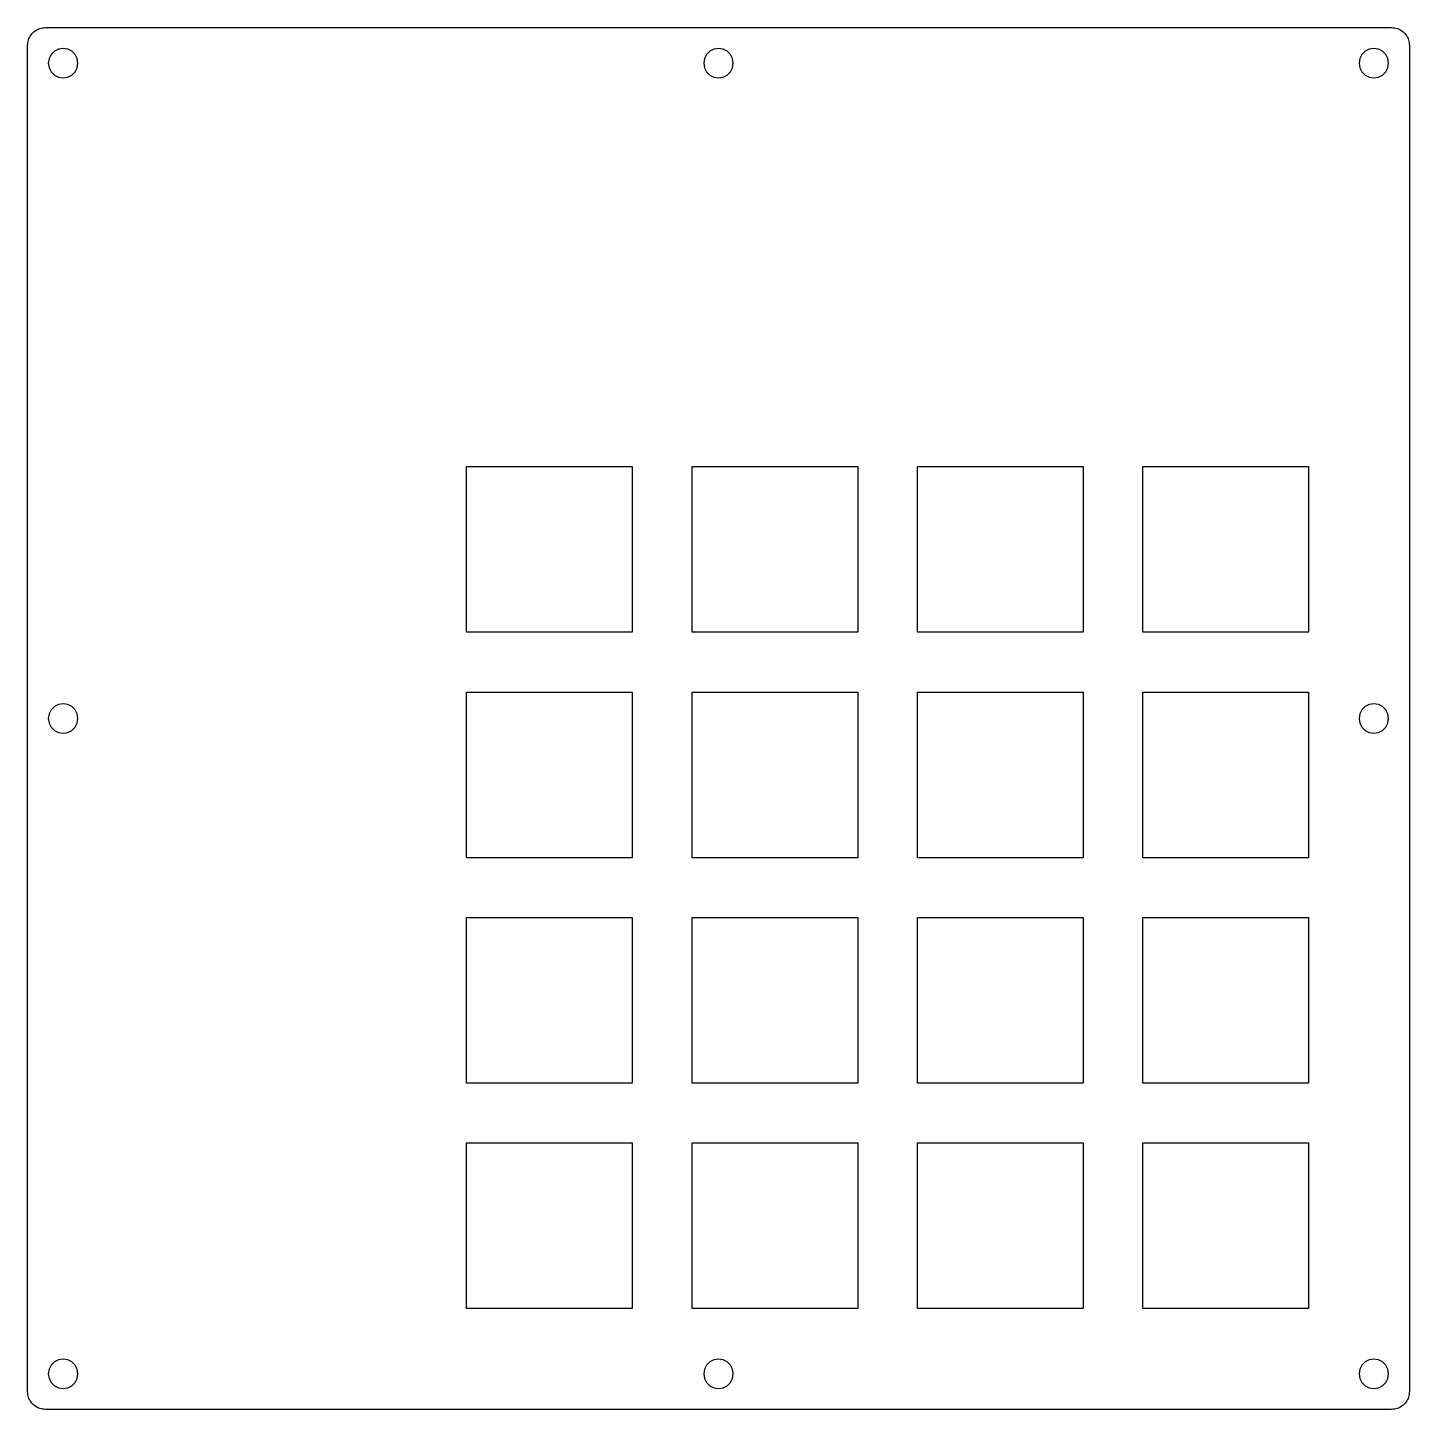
# Model space of a CAD drawing. Extents: x 0 to 117, y 0 to 117.
import ezdxf

# ---------------------------------------------------------------- set-up
doc = ezdxf.new("R2010")
doc.units = 0
doc.layers.get('0').update_dxf_attribs({"linetype": 'CONTINUOUS'})

msp = doc.modelspace()

# ---------------------------------------------------------------- linework, layer by layer
at = {"color": 0}
for p, q in [((0.713825, 116.741), (0.811664, 116.805)), ((0.811664, 116.805), (0.915017, 116.863)), ((0.915017, 116.863), (1.02113, 116.913)), ((1.02113, 116.913), (1.13137, 116.954)), ((1.13137, 116.954), (1.24437, 116.986)), ((1.24437, 116.986), (1.36012, 117.009)), ((1.36012, 117.009), (1.47726, 117.023)), ((1.47726, 117.023), (1.59577, 117.027)), ((1.59577, 117.027), (115.372, 117.027)), ((115.372, 117.027), (115.488, 117.023)), ((115.488, 117.023), (115.605, 117.009)), ((115.605, 117.009), (115.722, 116.986)), ((115.722, 116.986), (115.835, 116.954)), ((115.835, 116.954), (115.945, 116.913)), ((115.945, 116.913), (116.052, 116.863)), ((116.052, 116.863), (116.155, 116.805)), ((116.155, 116.805), (116.253, 116.741)), ((0.095085, 115.527), (0.099219, 115.645)), ((0.099219, 115.645), (0.112999, 115.762)), ((0.112999, 115.762), (0.136426, 115.878)), ((0.136426, 115.878), (0.168121, 115.991)), ((0.168121, 115.991), (0.209462, 116.101)), ((0.209462, 116.101), (0.259071, 116.207)), ((0.259071, 116.207), (0.316949, 116.31)), ((0.316949, 116.31), (0.381716, 116.409)), ((0.381716, 116.409), (0.454752, 116.502)), ((0.454752, 116.502), (0.534681, 116.587)), ((0.534681, 116.587), (0.620116, 116.667)), ((0.620116, 116.667), (0.713825, 116.741)), ((116.253, 116.741), (116.345, 116.667)), ((116.345, 116.667), (116.432, 116.587)), ((116.432, 116.587), (116.512, 116.502)), ((116.512, 116.502), (116.585, 116.409)), ((116.585, 116.409), (116.65, 116.31)), ((116.65, 116.31), (116.707, 116.207)), ((116.707, 116.207), (116.757, 116.101)), ((116.757, 116.101), (116.797, 115.991)), ((116.797, 115.991), (116.83, 115.878)), ((116.83, 115.878), (116.852, 115.762)), ((116.852, 115.762), (116.866, 115.645)), ((116.866, 115.645), (116.871, 115.527)), ((0.095085, 1.75149), (0.095085, 115.527)), ((2.08359, 114.762), (1.90583, 114.414)), ((2.36058, 115.039), (2.08359, 114.762)), ((2.70784, 115.217), (2.36058, 115.039)), ((3.09507, 115.277), (2.70784, 115.217)), ((3.48093, 115.217), (3.09507, 115.277)), ((3.82958, 115.039), (3.48093, 115.217)), ((4.10655, 114.762), (3.82958, 115.039)), ((4.28293, 114.414), (4.10655, 114.762)), ((57.471, 114.762), (57.2946, 114.414)), ((57.748, 115.039), (57.471, 114.762)), ((58.0969, 115.217), (57.748, 115.039)), ((58.4839, 115.277), (58.0969, 115.217)), ((58.8698, 115.217), (58.4839, 115.277)), ((59.2169, 115.039), (58.8698, 115.217)), ((59.4942, 114.762), (59.2169, 115.039)), ((59.6706, 114.414), (59.4942, 114.762)), ((112.86, 114.762), (112.682, 114.414)), ((113.137, 115.039), (112.86, 114.762)), ((113.484, 115.217), (113.137, 115.039)), ((113.871, 115.277), (113.484, 115.217)), ((114.257, 115.217), (113.871, 115.277)), ((114.606, 115.039), (114.257, 115.217)), ((114.883, 114.762), (114.606, 115.039)), ((115.059, 114.414), (114.883, 114.762)), ((116.871, 115.527), (116.871, 1.75011)), ((1.90583, 114.414), (1.84381, 114.027)), ((1.84381, 114.027), (1.90583, 113.641)), ((1.90583, 113.641), (2.08359, 113.293)), ((2.08359, 113.293), (2.36058, 113.016)), ((3.82958, 113.016), (4.10655, 113.293)), ((4.10655, 113.293), (4.28293, 113.641)), ((4.34495, 114.027), (4.28293, 114.414)), ((4.28293, 113.641), (4.34495, 114.027)), ((57.2946, 114.414), (57.2325, 114.027)), ((57.2325, 114.027), (57.2946, 113.641)), ((57.2946, 113.641), (57.471, 113.293)), ((57.471, 113.293), (57.748, 113.016)), ((59.2169, 113.016), (59.4942, 113.293)), ((59.4942, 113.293), (59.6706, 113.641)), ((59.7337, 114.027), (59.6706, 114.414)), ((59.6706, 113.641), (59.7337, 114.027)), ((112.682, 114.414), (112.62, 114.027)), ((112.62, 114.027), (112.682, 113.641)), ((112.682, 113.641), (112.86, 113.293)), ((112.86, 113.293), (113.137, 113.016)), ((114.606, 113.016), (114.883, 113.293)), ((114.883, 113.293), (115.059, 113.641)), ((115.121, 114.027), (115.059, 114.414)), ((115.059, 113.641), (115.121, 114.027)), ((2.36058, 113.016), (2.70784, 112.839)), ((2.70784, 112.839), (3.09507, 112.777)), ((3.09507, 112.777), (3.48093, 112.839)), ((3.48093, 112.839), (3.82958, 113.016)), ((57.748, 113.016), (58.0969, 112.839)), ((58.0969, 112.839), (58.4824, 112.777)), ((58.4824, 112.777), (58.8698, 112.839)), ((58.8698, 112.839), (59.2169, 113.016)), ((113.137, 113.016), (113.484, 112.839)), ((113.484, 112.839), (113.871, 112.777)), ((113.871, 112.777), (114.257, 112.839)), ((114.257, 112.839), (114.606, 113.016)), ((37.1962, 79.9264), (51.1955, 79.9264)), ((37.1962, 65.9268), (37.1962, 79.9264)), ((51.1955, 79.9264), (51.1955, 65.9268)), ((56.2462, 79.9264), (70.2455, 79.9264)), ((56.2462, 65.9268), (56.2462, 79.9264)), ((70.2455, 79.9264), (70.2455, 65.9268)), ((75.2962, 79.9264), (89.2955, 79.9264)), ((75.2962, 65.9268), (75.2962, 79.9264)), ((89.2955, 79.9264), (89.2955, 65.9268)), ((94.3462, 79.9264), (108.345, 79.9264)), ((94.3462, 65.9268), (94.3462, 79.9264)), ((108.345, 79.9264), (108.345, 65.9268)), ((51.1955, 65.9268), (37.1962, 65.9268)), ((70.2455, 65.9268), (56.2462, 65.9268)), ((89.2955, 65.9268), (75.2962, 65.9268)), ((108.345, 65.9268), (94.3462, 65.9268)), ((37.1962, 60.8764), (51.1955, 60.8764)), ((37.1962, 46.8768), (37.1962, 60.8764)), ((51.1955, 60.8764), (51.1955, 46.8768)), ((56.2462, 60.8764), (70.2455, 60.8764)), ((56.2462, 46.8768), (56.2462, 60.8764)), ((70.2455, 60.8764), (70.2455, 46.8768)), ((75.2962, 60.8764), (89.2955, 60.8764)), ((75.2962, 46.8768), (75.2962, 60.8764)), ((89.2955, 60.8764), (89.2955, 46.8768)), ((94.3462, 60.8764), (108.345, 60.8764)), ((94.3462, 46.8768), (94.3462, 60.8764)), ((108.345, 60.8764), (108.345, 46.8768)), ((2.36058, 59.6512), (2.08359, 59.3743)), ((2.70784, 59.8276), (2.36058, 59.6512)), ((3.09507, 59.8883), (2.70784, 59.8276)), ((3.48093, 59.8276), (3.09507, 59.8883)), ((3.82958, 59.6512), (3.48093, 59.8276)), ((4.10655, 59.3743), (3.82958, 59.6512)), ((113.137, 59.6512), (112.86, 59.3743)), ((113.484, 59.8276), (113.137, 59.6512)), ((113.871, 59.8883), (113.484, 59.8276)), ((114.257, 59.8276), (113.871, 59.8883)), ((114.606, 59.6512), (114.257, 59.8276)), ((114.883, 59.3743), (114.606, 59.6512)), ((1.90583, 59.0254), (1.84381, 58.6398)), ((1.84381, 58.6398), (1.90583, 58.2524)), ((2.08359, 59.3743), (1.90583, 59.0254)), ((4.28293, 59.0254), (4.10655, 59.3743)), ((4.34495, 58.6384), (4.28293, 59.0254)), ((4.28293, 58.2524), (4.34495, 58.6384)), ((112.682, 59.0254), (112.62, 58.6398)), ((112.62, 58.6398), (112.682, 58.2524)), ((112.86, 59.3743), (112.682, 59.0254)), ((115.059, 59.0254), (114.883, 59.3743)), ((115.121, 58.6384), (115.059, 59.0254)), ((115.059, 58.2524), (115.121, 58.6384)), ((1.90583, 58.2524), (2.08359, 57.9053)), ((2.08359, 57.9053), (2.36058, 57.628)), ((2.36058, 57.628), (2.70784, 57.4516)), ((2.70784, 57.4516), (3.09507, 57.3885)), ((3.09507, 57.3885), (3.48093, 57.4516)), ((3.48093, 57.4516), (3.82958, 57.628)), ((3.82958, 57.628), (4.10655, 57.9053)), ((4.10655, 57.9053), (4.28293, 58.2524)), ((112.682, 58.2524), (112.86, 57.9053)), ((112.86, 57.9053), (113.137, 57.628)), ((113.137, 57.628), (113.484, 57.4516)), ((113.484, 57.4516), (113.871, 57.3885)), ((113.871, 57.3885), (114.257, 57.4516)), ((114.257, 57.4516), (114.606, 57.628)), ((114.606, 57.628), (114.883, 57.9053)), ((114.883, 57.9053), (115.059, 58.2524)), ((51.1955, 46.8768), (37.1962, 46.8768)), ((70.2455, 46.8768), (56.2462, 46.8768)), ((89.2955, 46.8768), (75.2962, 46.8768)), ((108.345, 46.8768), (94.3462, 46.8768)), ((37.1962, 41.8264), (51.1955, 41.8264)), ((37.1962, 27.8267), (37.1962, 41.8264)), ((51.1955, 41.8264), (51.1955, 27.8267)), ((56.2462, 41.8264), (70.2455, 41.8264)), ((56.2462, 27.8267), (56.2462, 41.8264)), ((70.2455, 41.8264), (70.2455, 27.8267)), ((75.2962, 41.8264), (89.2955, 41.8264)), ((75.2962, 27.8267), (75.2962, 41.8264)), ((89.2955, 41.8264), (89.2955, 27.8267)), ((94.3462, 41.8264), (108.345, 41.8264)), ((94.3462, 27.8267), (94.3462, 41.8264)), ((108.345, 41.8264), (108.345, 27.8267)), ((51.1955, 27.8267), (37.1962, 27.8267)), ((70.2455, 27.8267), (56.2462, 27.8267)), ((89.2955, 27.8267), (75.2962, 27.8267)), ((108.345, 27.8267), (94.3462, 27.8267)), ((37.1962, 22.7762), (51.1955, 22.7762)), ((37.1962, 8.77672), (37.1962, 22.7762)), ((51.1955, 22.7762), (51.1955, 8.77672)), ((56.2462, 22.7762), (70.2455, 22.7762)), ((56.2462, 8.77672), (56.2462, 22.7762)), ((70.2455, 22.7762), (70.2455, 8.77672)), ((75.2962, 22.7762), (89.2955, 22.7762)), ((75.2962, 8.77672), (75.2962, 22.7762)), ((89.2955, 22.7762), (89.2955, 8.77672)), ((94.3462, 22.7762), (108.345, 22.7762)), ((94.3462, 8.77672), (94.3462, 22.7762)), ((108.345, 22.7762), (108.345, 8.77672)), ((51.1955, 8.77672), (37.1962, 8.77672)), ((70.2455, 8.77672), (56.2462, 8.77672)), ((89.2955, 8.77672), (75.2962, 8.77672)), ((108.345, 8.77672), (94.3462, 8.77672)), ((1.90583, 3.63802), (1.84381, 3.25079)), ((2.08359, 3.9853), (1.90583, 3.63802)), ((2.36058, 4.26226), (2.08359, 3.9853)), ((2.70784, 4.44003), (2.36058, 4.26226)), ((3.09507, 4.50067), (2.70784, 4.44003)), ((3.48093, 4.44003), (3.09507, 4.50067)), ((3.82958, 4.26226), (3.48093, 4.44003)), ((4.10655, 3.9853), (3.82958, 4.26226)), ((4.28293, 3.63802), (4.10655, 3.9853)), ((4.34495, 3.25079), (4.28293, 3.63802)), ((57.2946, 3.63802), (57.2325, 3.25079)), ((57.471, 3.9853), (57.2946, 3.63802)), ((57.748, 4.26226), (57.471, 3.9853)), ((58.0969, 4.44003), (57.748, 4.26226)), ((58.4839, 4.50067), (58.0969, 4.44003)), ((58.8698, 4.44003), (58.4839, 4.50067)), ((59.2169, 4.26226), (58.8698, 4.44003)), ((59.4942, 3.9853), (59.2169, 4.26226)), ((59.6706, 3.63802), (59.4942, 3.9853)), ((59.7337, 3.25079), (59.6706, 3.63802)), ((112.682, 3.63802), (112.62, 3.25079)), ((112.86, 3.9853), (112.682, 3.63802)), ((113.137, 4.26226), (112.86, 3.9853)), ((113.484, 4.44003), (113.137, 4.26226)), ((113.871, 4.50067), (113.484, 4.44003)), ((114.257, 4.44003), (113.871, 4.50067)), ((114.606, 4.26226), (114.257, 4.44003)), ((114.883, 3.9853), (114.606, 4.26226)), ((115.059, 3.63802), (114.883, 3.9853)), ((115.121, 3.25079), (115.059, 3.63802)), ((1.84381, 3.25079), (1.90583, 2.86494)), ((1.90583, 2.86494), (2.08359, 2.5163)), ((2.08359, 2.5163), (2.36058, 2.23931)), ((3.82958, 2.23931), (4.10655, 2.5163)), ((4.10655, 2.5163), (4.28293, 2.86494)), ((4.28293, 2.86494), (4.34495, 3.25079)), ((57.2325, 3.25079), (57.2946, 2.86494)), ((57.2946, 2.86494), (57.471, 2.5163)), ((57.471, 2.5163), (57.748, 2.23931)), ((59.2169, 2.23931), (59.4942, 2.5163)), ((59.4942, 2.5163), (59.6706, 2.86494)), ((59.6706, 2.86494), (59.7337, 3.25079)), ((112.62, 3.25079), (112.682, 2.86494)), ((112.682, 2.86494), (112.86, 2.5163)), ((112.86, 2.5163), (113.137, 2.23931)), ((114.606, 2.23931), (114.883, 2.5163)), ((114.883, 2.5163), (115.059, 2.86494)), ((115.059, 2.86494), (115.121, 3.25079)), ((0.099219, 1.63435), (0.095085, 1.75149)), ((0.112999, 1.51722), (0.099219, 1.63435)), ((0.136426, 1.40009), (0.112999, 1.51722)), ((0.168121, 1.28709), (0.136426, 1.40009)), ((0.209462, 1.17685), (0.168121, 1.28709)), ((0.259071, 1.07074), (0.209462, 1.17685)), ((2.36058, 2.23931), (2.70784, 2.06292)), ((2.70784, 2.06292), (3.09507, 2.00091)), ((3.09507, 2.00091), (3.48093, 2.06292)), ((3.48093, 2.06292), (3.82958, 2.23931)), ((57.748, 2.23931), (58.0969, 2.06292)), ((58.0969, 2.06292), (58.4824, 2.00091)), ((58.4824, 2.00091), (58.8698, 2.06292)), ((58.8698, 2.06292), (59.2169, 2.23931)), ((113.137, 2.23931), (113.484, 2.06292)), ((113.484, 2.06292), (113.871, 2.00091)), ((113.871, 2.00091), (114.257, 2.06292)), ((114.257, 2.06292), (114.606, 2.23931)), ((116.757, 1.17685), (116.707, 1.07074)), ((116.797, 1.28709), (116.757, 1.17685)), ((116.83, 1.40009), (116.797, 1.28709)), ((116.852, 1.51722), (116.83, 1.40009)), ((116.866, 1.63435), (116.852, 1.51722)), ((116.871, 1.75011), (116.866, 1.63435)), ((0.316949, 0.967384), (0.259071, 1.07074)), ((0.381716, 0.869541), (0.316949, 0.967384)), ((0.454752, 0.777215), (0.381716, 0.869541)), ((0.534681, 0.690397), (0.454752, 0.777215)), ((0.620116, 0.610471), (0.534681, 0.690397)), ((0.713825, 0.537436), (0.620116, 0.610471)), ((0.811664, 0.472666), (0.713825, 0.537436)), ((0.915017, 0.414789), (0.811664, 0.472666)), ((1.02113, 0.365181), (0.915017, 0.414789)), ((1.13137, 0.325217), (1.02113, 0.365181)), ((1.24437, 0.292144), (1.13137, 0.325217)), ((1.36012, 0.270095), (1.24437, 0.292144)), ((1.47726, 0.256315), (1.36012, 0.270095)), ((1.59577, 0.250803), (1.47726, 0.256315)), ((115.371, 0.250803), (1.59577, 0.250803)), ((115.488, 0.256315), (115.371, 0.250803)), ((115.605, 0.270095), (115.488, 0.256315)), ((115.722, 0.292144), (115.605, 0.270095)), ((115.835, 0.325217), (115.722, 0.292144)), ((115.945, 0.365181), (115.835, 0.325217)), ((116.052, 0.414789), (115.945, 0.365181)), ((116.155, 0.472666), (116.052, 0.414789)), ((116.253, 0.537436), (116.155, 0.472666)), ((116.345, 0.610471), (116.253, 0.537436)), ((116.432, 0.690397), (116.345, 0.610471)), ((116.512, 0.777215), (116.432, 0.690397)), ((116.585, 0.869541), (116.512, 0.777215)), ((116.65, 0.967384), (116.585, 0.869541)), ((116.707, 1.07074), (116.65, 0.967384))]:
    msp.add_line(p, q, dxfattribs=at)

doc.saveas('drawing.dxf')
